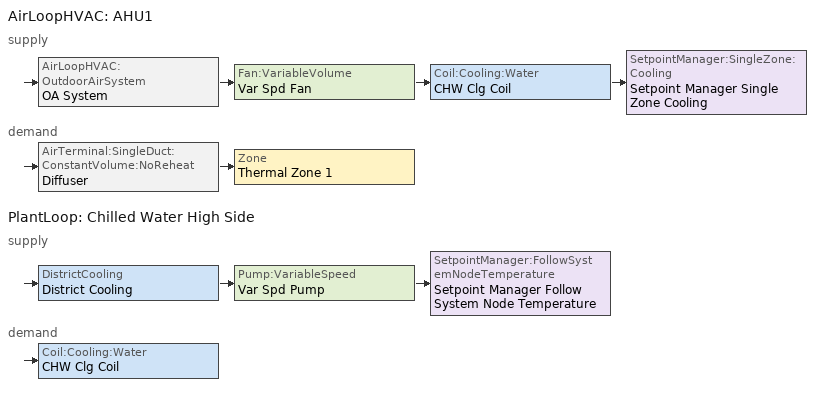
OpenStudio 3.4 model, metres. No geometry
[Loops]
AirLoopHVAC 'AHU1'
 supply: AirLoopHVAC:OutdoorAirSystem 'OA System' > Fan:VariableVolume 'Var Spd Fan' > Coil:Cooling:Water 'CHW Clg Coil' > SetpointManager:SingleZone:Cooling 'Setpoint Manager Single Zone Cooling'
 demand: AirTerminal:SingleDuct:ConstantVolume:NoReheat 'Diffuser' > Zone 'Thermal Zone 1'
PlantLoop 'Chilled Water High Side'
 supply: DistrictCooling 'District Cooling' > Pump:VariableSpeed 'Var Spd Pump' > SetpointManager:FollowSystemNodeTemperature 'Setpoint Manager Follow System Node Temperature'
 demand: Coil:Cooling:Water 'CHW Clg Coil'
[Site]
Palakkad: Latitude {deg}=10.767; Longitude {deg}=76.65; Time Zone {hr}=5.5; Elevation {m}=97
[ClimateZones]
Climate Zone Institution Name 1=ASHRAE; Climate Zone Document Name 1=ANSI/ASHRAE Standard 169; Climate Zone Document Year 1=2006; Climate Zone Institution Name 2=CEC; Climate Zone Document Name 2=California Climate Zone Descriptions; Climate Zone Document Year 2=1995
[Building]
Building: North Axis {deg}=-80; Default Construction Set=CPWD Typ Office - Solid Wall, Coba, IGU
[SizingPeriod:DesignDay] Barometric Pressure {Pa}=100165; Wind Direction {deg}=0; Rain Indicator=No; Snow Indicator=No; Day of Month=21; Daylight Saving Time Indicator=No; Dry-Bulb Temperature Range Modifier Type=DefaultMultipliers; Solar Model Indicator=ASHRAEClearSky
Name | Maximum Dry-Bulb Temperature {C} | Daily Dry-Bulb Temperature Range {deltaC} | Wind Speed {m/s} | Sky Clearness | Month | Day Type | Humidity Condition Type | Wetbulb or DewPoint at Maximum Dry-Bulb {C}
Palakkad Ann Clg .4% Condns DP=>MDB | 38.1 | 6.7 | 3.35 | 1 | 5 | SummerDesignDay | Dewpoint | 26.4
Palakkad Ann Htg 99.6% Condns DB | 19.9 | 0 | 6.71 | 0 | 1 | WinterDesignDay | Wetbulb | 19.9
[Material]
Name | Roughness | Thickness {m} | Conductivity {W/m-K} | Density {kg/m3} | Specific Heat {J/kg-K} | Thermal Absorptance | Solar Absorptance | Visible Absorptance
Cement plaster 15mm | Smooth | 0.015 | 0.721 | 1762 | 840 | 0.9 | 0.92 | 0.92
RCC 100mm | MediumRough | 0.1 | 1.58 | 2288 | 880 | 0.9 | 0.65 | 0.65
Concrete LW 100mm | Rough | 0.1016 | 0.53 | 1280 | 840 | 0.9 | 0.5 | 0.5
Gypsum board 12mm | MediumSmooth | 0.012 | 0.16 | 800 | 1090 | 0.9 | 0.4 | 0.4
Concrete HW 150mm | Rough | 0.15 | 1.74 | 2410 | 880 | 0.9 | 0.85 | 0.85
Cement plaster 18mm | Smooth | 0.018 | 0.721 | 1762 | 840 | 0.9 | 0.92 | 0.92
RCC 150mm | MediumRough | 0.15 | 1.58 | 2288 | 880 | 0.9 | 0.65 | 0.65
Clay Brick Half | MediumRough | 0.9 | 0.811 | 1820 | 880
Concrete HW 200mm | Rough | 0.2 | 1.74 | 2410 | 880 | 0.9 | 0.85 | 0.85
Cement mortar 20mm | Smooth | 0.02 | 0.719 | 1648 | 920 | 0.9 | 0.92 | 0.92
Concrete Block Solid 200mm | MediumRough | 0.2 | 1.22594 | 1681.94 | 976.123
Cement plaster 20mm | Smooth | 0.02 | 0.721 | 1762 | 840 | 0.9 | 0.92 | 0.92
Wood 35mm | MediumSmooth | 0.035 | 0.144 | 720 | 1680 | 0.9 | 0.5 | 0.5
Floor Tiles Ceramic | VerySmooth | 0.01 | 0.8 | 2200 | 1000 |  | 0.5 | 0.5
Bonded Mineral Wool Insulation 50mm | VeryRough | 0.05 | 0.042 | 48 | 1000 | 0.9 | 0.5 | 0.5
[Material:AirGap]
Ceiling air space resistance: Thermal Resistance {m2-K/W}=0.18
[Construction]
Door Flush: Wood 35mm
Interior Ceiling with False Ceiling: Floor Tiles Ceramic, Cement mortar 20mm, Concrete LW 100mm, Ceiling air space resistance, Gypsum board 12mm
Interior Floor with False Ceiling: Gypsum board 12mm, Ceiling air space resistance, Concrete LW 100mm, Cement mortar 20mm, Floor Tiles Ceramic
Interior Wall CC: Cement plaster 15mm, Concrete Block Solid 200mm, Cement plaster 15mm
Interior Partition Insulated: Gypsum board 12mm, Bonded Mineral Wool Insulation 50mm, Gypsum board 12mm
Window Plain Glass 6mm: Glass clear 6mm
Slab with Tile: Floor Tiles Ceramic, Cement mortar 20mm, RCC 100mm
Exterior Wall CC: Cement plaster 18mm, Concrete Block Solid 200mm, Cement plaster 15mm
Window DGU 6mm-13mm: Glass low DGU clear 6-12-6
Exterior Roof Brick Bat Coba Water Proofing: Cement plaster 20mm, Clay Brick Half, Cement mortar 20mm, RCC 150mm
Ground Slab with Tile: Floor Tiles Ceramic, Cement mortar 20mm, RCC 100mm, Concrete HW 150mm
Ground contact Wall/ Roof: Concrete HW 200mm, Cement plaster 15mm
[DefaultConstructionSet]
CPWD Typ Office - Solid Wall, Coba, IGU: Default Exterior Surface Constructions=Default Surface Constructions 10; Default Interior Surface Constructions=Default Surface Constructions 11; Default Ground Contact Surface Constructions=Default Surface Constructions 12; Default Exterior SubSurface Constructions=Default Sub Surface Constructions 7; Default Interior SubSurface Constructions=Default Sub Surface Constructions 8; Interior Partition Construction=Interior Partition Insulated
[WindowMaterial:SimpleGlazingSystem]
Name | U-Factor {W/m2-K} | Solar Heat Gain Coefficient | Visible Transmittance
Glass clear 6mm | 5.8 | 0.81 | 0.88
Glass low DGU clear 6-12-6 | 1.35 | 0.25 | 0.5
[DefaultSurfaceConstructions]
Name | Floor Construction | Wall Construction | Roof Ceiling Construction
Default Surface Constructions 10 | Slab with Tile | Exterior Wall CC | Exterior Roof Brick Bat Coba Water Proofing
Default Surface Constructions 11 | Interior Floor with False Ceiling | Interior Wall CC | Interior Ceiling with False Ceiling
Default Surface Constructions 12 | Ground Slab with Tile | Ground contact Wall/ Roof | Ground contact Wall/ Roof
[DefaultSubSurfaceConstructions] Door Construction=Door Flush
Name | Fixed Window Construction | Operable Window Construction | Tubular Daylight Dome Construction | Tubular Daylight Diffuser Construction
Default Sub Surface Constructions 7 | Window DGU 6mm-13mm | Window DGU 6mm-13mm | Window Plain Glass 6mm | Window Plain Glass 6mm
Default Sub Surface Constructions 8 | Window Plain Glass 6mm | Window Plain Glass 6mm
[ThermostatSetpoint:DualSetpoint]
Thermostat Setpoint Dual Setpoint 3: Cooling Setpoint Temperature Schedule=Room Temperature
[AirLoopHVAC]
AHU1: Availability Schedule=HVAC ON/OFF schedule; Design Supply Air Flow Rate {m3/s}=autosize; Design Return Air Flow Fraction of Supply Air Flow=1
[Sizing:System]
AHU1: Type of Load to Size On=Total; Central Heating Maximum System Air Flow Ratio=0.3; Preheat Design Temperature {C}=7; Preheat Design Humidity Ratio {kg-H2O/kg-Air}=0.008; Precool Design Temperature {C}=12.8; Precool Design Humidity Ratio {kg-H2O/kg-Air}=0.008; Central Cooling Design Supply Air Temperature {C}=14; Central Heating Design Supply Air Temperature {C}=16.7; 100% Outdoor Air in Cooling=No; 100% Outdoor Air in Heating=No; Central Cooling Design Supply Air Humidity Ratio {kg-H2O/kg-Air}=0.0085; System Outdoor Air Method=ZoneSum; Zone Maximum Outdoor Air Fraction=1; Cooling Supply Air Flow Rate Per Floor Area {m3/s-m2}=0.00996765; Cooling Fraction of Autosized Cooling Supply Air Flow Rate=1; Cooling Supply Air Flow Rate Per Unit Cooling Capacity {m3/s-W}=3.94755e-05; Heating Supply Air Flow Rate Per Floor Area {m3/s-m2}=0.00996765; Heating Fraction of Autosized Heating Supply Air Flow Rate=1; Heating Fraction of Autosized Cooling Supply Air Flow Rate=1; Heating Supply Air Flow Rate Per Unit Heating Capacity {m3/s-W}=3.15882e-05; Cooling Design Capacity Method=CoolingDesignCapacity; Cooling Design Capacity {W}=autosize; Cooling Design Capacity Per Floor Area {W/m2}=234.7; Fraction of Autosized Cooling Design Capacity=1; Heating Design Capacity Method=HeatingDesignCapacity; Heating Design Capacity {W}=autosize; Heating Design Capacity Per Floor Area {W/m2}=157; Fraction of Autosized Heating Design Capacity=1; Central Cooling Capacity Control Method=VAV; Occupant Diversity=autosize
[SetpointManager:SingleZone:Cooling]
Setpoint Manager Single Zone Cooling: Control Variable=Temperature; Minimum Supply Air Temperature {C}=-99; Maximum Supply Air Temperature {C}=99; Control Zone=Thermal Zone 1
[Fan:VariableVolume]
Var Spd Fan: Availability Schedule=Always On Discrete hvac_library; Fan Efficiency=0.6045; Pressure Rise {Pa}=600; Maximum Flow Rate {m3/s}=Autosize; Fan Power Minimum Flow Rate Input Method=FixedFlowRate; Fan Power Minimum Flow Fraction=0; Fan Power Minimum Air Flow Rate {m3/s}=0; Motor Efficiency=0.93; Motor In Airstream Fraction=1; Fan Power Coefficient 1=0.0407599; Fan Power Coefficient 2=0.088045; Fan Power Coefficient 3=-0.0729261; Fan Power Coefficient 4=0.94374; Fan Power Coefficient 5=0
[AirLoopHVAC:OutdoorAirSystem]
OA System: Controller=Outdoor Air Controller
[Controller:OutdoorAir]
Outdoor Air Controller: Minimum Outdoor Air Flow Rate {m3/s}=Autosize; Maximum Outdoor Air Flow Rate {m3/s}=Autosize; Economizer Control Type=NoEconomizer; Economizer Control Action Type=ModulateFlow; Economizer Maximum Limit Dry-Bulb Temperature {C}=28; Economizer Maximum Limit Enthalpy {J/kg}=64000; Economizer Minimum Limit Dry-Bulb Temperature {C}=-100; Lockout Type=NoLockout; Minimum Limit Type=ProportionalMinimum; Controller Mechanical Ventilation=Controller Mechanical Ventilation 1; High Humidity Control=No; Heat Recovery Bypass Control Type=BypassWhenOAFlowGreaterThanMinimum
[Controller:MechanicalVentilation]
Controller Mechanical Ventilation 1: Availability Schedule=Always On Discrete hvac_library; Demand Controlled Ventilation=No; System Outdoor Air Method=ZoneSum
[Coil:Cooling:Water]
CHW Clg Coil: Availability Schedule=Always On Discrete hvac_library
[PlantLoop]
Chilled Water High Side: Glycol Concentration=0; Maximum Loop Temperature {C}=15; Minimum Loop Temperature {C}=6; Plant Loop Volume {m3}=Autocalculate; Load Distribution Scheme=Optimal
[Sizing:Plant]
Chilled Water High Side: Loop Type=Cooling; Design Loop Exit Temperature {C}=6; Loop Design Temperature Difference {deltaC}=9; Sizing Option=NonCoincident; Zone Timesteps in Averaging Window=1; Coincident Sizing Factor Mode=None
[Controller:WaterCoil]
Controller Water Coil 1: Water Coil=CHW Clg Coil; Action=Reverse
[DistrictCooling]
District Cooling: Nominal Capacity {W}=Autosize
[Pump:VariableSpeed]
Var Spd Pump: Skin Loss Radiative Fraction=0.5; Design Power Sizing Method=PowerPerFlowPerPressure; Design Electric Power per Unit Flow Rate {W/(m3/s)}=348701.1; Design Shaft Power per Unit Flow Rate per Unit Head {W-s/m3-Pa}=1.28205; Design Minimum Flow Rate Fraction=0
[SetpointManager:FollowSystemNodeTemperature]
Setpoint Manager Follow System Node Temperature: Control Variable=Temperature; Reference Temperature Type=NodeDryBulb; Offset Temperature Difference {deltaC}=0; Maximum Limit Setpoint Temperature {C}=100; Minimum Limit Setpoint Temperature {C}=0
[ThermalZone] Multiplier=1; Use Ideal Air Loads=No
Name | Thermostat
Thermal Zone 1 | Thermostat Setpoint Dual Setpoint 3
Thermal Zone NonAC
[Sizing:Zone] Zone Cooling Design Supply Air Temperature Input Method=SupplyAirTemperature; Zone Cooling Design Supply Air Temperature {C}=14; Zone Cooling Design Supply Air Temperature Difference {deltaC}=11.11; Zone Heating Design Supply Air Temperature Input Method=SupplyAirTemperature; Zone Heating Design Supply Air Temperature {C}=40; Zone Heating Design Supply Air Temperature Difference {deltaC}=11.11; Zone Cooling Design Supply Air Humidity Ratio {kg-H2O/kg-air}=0.0085; Zone Heating Design Supply Air Humidity Ratio {kg-H2O/kg-air}=0.008; Cooling Design Air Flow Method=DesignDay; Heating Design Air Flow Method=DesignDay; Account for Dedicated Outdoor Air System=No; Dedicated Outdoor Air System Control Strategy=NeutralSupplyAir; Dedicated Outdoor Air Low Setpoint Temperature for Design {C}=autosize; Dedicated Outdoor Air High Setpoint Temperature for Design {C}=autosize
Thermal Zone 1; Thermal Zone NonAC
[Zone equipment]
Thermal Zone 1: Diffuser
[AirTerminal:SingleDuct:ConstantVolume:NoReheat]
Diffuser: Availability Schedule=Always On Discrete hvac_library; Maximum Air Flow Rate {m3/s}=AutoSize
[AvailabilityManager:ScheduledOn] Schedule=HVAC ON/OFF schedule
AVM Scheduled On; AVM Scheduled On 1; AVM Scheduled On 2; AVM Scheduled On 3; AVM Scheduled On 4; AVM Scheduled On 5
[Schedule:Ruleset]
Name | Default Day Schedule | Summer Design Day Schedule | Winter Design Day Schedule
Room Temperature | Room Temperature Default | Deck Temperature Summer Design Day | Deck Temperature Winter Design Day
HVAC ON/OFF schedule | Room Temperature Default 1 | Deck Temperature Summer Design Day 1 | Deck Temperature Winter Design Day 1
[Schedule:Day]
Room Temperature Default; Deck Temperature Summer Design Day; Deck Temperature Winter Design Day: 24, 0, 24
Room Temperature Default 1: 5, 0, 0, 24, 0, 1
Deck Temperature Summer Design Day 1; Deck Temperature Winter Design Day 1: 24, 0, 1
Room Temperature Default Sunday: 24, 0, 0
[Schedule:Rule]
Schedule Rule 1: Schedule Ruleset=HVAC ON/OFF schedule; Rule Order=0; Day Schedule=Room Temperature Default Sunday; Apply Sunday=Yes
[Schedule:Constant]
Always On Discrete hvac_library: Value=1
